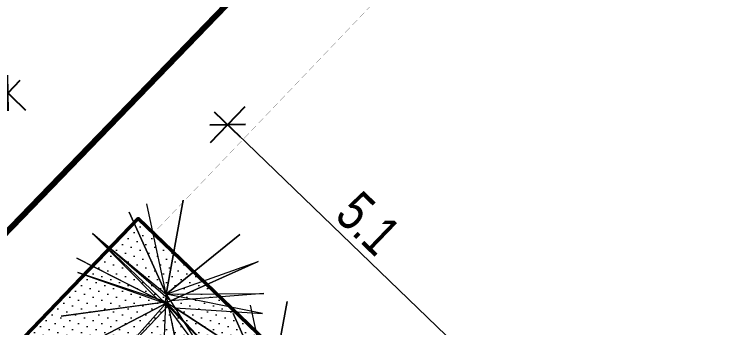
# Model space of a CAD drawing. Header units: metres. Extents: x 0 to 7617939, y 0 to 4642111.
# Drawn here: x 7616220.14 to 7616230.82, y 4641465.77 to 4641470.5 of the extents above; entities that cross this region are included whole.
import ezdxf

# ---------------------------------------------------------------- set-up
doc = ezdxf.new("R2010")
doc.units = ezdxf.units.M
doc.header["$MEASUREMENT"] = 0
doc.layers.get('0').update_dxf_attribs({"color": 1})
doc.layers.get('DEFPOINTS').update_dxf_attribs({"lineweight": 0})
for name, color, linetype, lineweight in [('drva', 114, 'Continuous', 13), ('hetch_zelenilo', 72, 'Continuous', 5), ('koti', 7, 'Continuous', 25), ('parcels_o — WF.WFI_GML_PARC', 1, 'Continuous', 0), ('Pecat', 7, 'Continuous', 25), ('U-3.1 REGULACIONA LINIJA', 84, 'Continuous', 80)]:
    doc.layers.add(name, color=color, linetype=linetype, lineweight=lineweight)
doc.styles.add('K1', font='', dxfattribs={"width": 0.8})
doc.styles.get('K1').set_extended_font_data('Zurich BlkEx BT')
doc.dimstyles.new('mir', dxfattribs={"dimscale": 0.5, "dimtxt": 1.8, "dimasz": 0.01, "dimexe": 0.5, "dimexo": 0.0625, "dimgap": 0.2, "dimtad": 1, "dimzin": 0, "dimdsep": 46, "dimtxsty": 'K1', "dimblk": 'A$C321216CB', "dimcen": 0.09, "dimse1": 1, "dimse2": 1, "dimclrd": 256, "dimclrt": 256, "dimaunit": 1, "dimadec": 3, "dimazin": 0, "dimtfac": 1, "dimtofl": 0, "dimtmove": 2, "dimatfit": 3, "dimldrblk": 'A$C321216CB', "dimfxl": 0.5, "dimfxlon": 1, "dimtolj": 1, "dimtzin": 0, "dimlwd": 25, "dimarcsym": 0})

# ---------------------------------------------------------------- blocks, each defined once
blk = doc.blocks.new('A$C321216CB')
for p, q in [((0, -75.27068100022552), (0, 75.27068100022916)), ((-38.06893737428254, -38.06893737428072), (38.0689373742789, 38.06893737428072)), ((-53.83760753984097, 1.818989403545856e-12), (53.83760753984097, 1.818989403545856e-12))]:
    blk.add_line(p, q)
blk = doc.blocks.new('*D95')
at = {"layer": 'DEFPOINTS', "color": 0, "linetype": 'Continuous', "lineweight": 25, "transparency": 16777216}
for p in [(7616223.488824899, 4641468.971690147), (7616223.356286365, 4641468.83402283), (7616227.179111835, 4641465.418884488)]:
    blk.add_point(p, dxfattribs=at)
at = {"layer": 'koti', "lineweight": 20, "transparency": 16777216}
blk.add_line((7616227.042971307, 4641465.284684973), (7616223.359888358, 4641468.830555029), dxfattribs=at)
at = {"layer": 'koti', "linetype": 'Continuous', "lineweight": 20, "transparency": 16777216, "xscale": 0.005000000000000001, "yscale": 0.005000000000000001, "zscale": 0.005000000000000001}
for p, rotation in [((7616223.356286365, 4641468.83402283), 136.0874016852455), ((7616227.0465733, 4641465.281217171), 316.0874016852455)]:
    blk.add_blockref('A$C321216CB', p, dxfattribs=dict(at, rotation=rotation))
at = {"layer": 'koti', "color": 0, "linetype": 'Continuous', "lineweight": 20, "transparency": 16777216, "insert": (7616225.478853932, 4641467.345779452), "char_height": 0.6, "attachment_point": 5, "rotation": 316.08740168524554, "style": 'K1'}
blk.add_mtext('\\A1;5.1', dxfattribs=at)
blk = doc.blocks.new('*D126')
at = {"layer": 'DEFPOINTS', "color": 0, "linetype": 'Continuous', "lineweight": 25, "transparency": 16777216}
for p in [(7616220.046743119, 4641469.31011594), (7616222.010000001, 4641467.42), (7616217.099999999, 4641462.32)]:
    blk.add_point(p, dxfattribs=at)
at = {"layer": 'koti', "lineweight": 20, "transparency": 16777216}
blk.add_line((7616215.140210919, 4641464.213717935), (7616220.043275317, 4641469.306513947), dxfattribs=at)
at = {"layer": 'koti', "linetype": 'Continuous', "lineweight": 20, "transparency": 16777216, "xscale": 0.005000000000000001, "yscale": 0.005000000000000001, "zscale": 0.005000000000000001}
for p, rotation in [((7616220.046743119, 4641469.31011594), 46.08740168783207), ((7616215.136743117, 4641464.21011594), 226.087401687832)]:
    blk.add_blockref('A$C321216CB', p, dxfattribs=dict(at, rotation=rotation))
at = {"layer": 'koti', "color": 0, "linetype": 'Continuous', "lineweight": 20, "transparency": 16777216, "insert": (7616217.303583666, 4641467.037540039), "char_height": 0.6, "attachment_point": 5, "rotation": 46.08740168783208, "style": 'K1'}
blk.add_mtext('\\A1;7.1', dxfattribs=at)
blk = doc.blocks.new('dr3')
at = {"layer": 'drva'}
for p, q in [((-0.5981486577338728, -0.5695273786508324), (-0.169347811066018, 5.380837321724471)), ((1.557676048204939, 5.093205524096902), (-0.5981486577338728, -0.5695273786508324)), ((-0.169347811066018, 5.380837321724471), (-0.5577607984132555, -0.009074911519519446)), ((-0.5577607984132555, -0.009074911519519446), (1.557676048204939, 5.093205524096902)), ((-0.353095647594273, -0.7783495988447839), (1.557676048204939, 5.093205524096902)), ((1.557676048204939, 5.093205524096902), (-0.07340309068058559, -0.3718130536667559)), ((-0.4054363016020943, -0.729804159829996), (-3.719340249993365, 4.901450992345417)), ((-3.719340249993365, 4.901450992345417), (-0.5176136461850547, -0.5391832910669336)), ((-0.5176136461850547, -0.5391832910669336), (-0.9369150203160643, 4.997328258220818)), ((-0.9369150203160643, 4.997328258220818), (-0.5981486577338728, -0.5695273786508324)), ((-0.07340309068058559, -0.3718130536667559), (3.572538791715942, 3.559163500947193)), ((3.572538791715942, 3.559163500947193), (-0.07340309068058559, -0.3718130536667559)), ((-0.07340309068058559, -0.3718130536667559), (3.572538791715942, 3.559163500947193)), ((3.572538791715942, 3.559163500947193), (-0.07340309068058559, -0.3718130536667559)), ((-0.4054363016020943, -0.729804159829996), (-4.87069106386889, 2.983899905692169)), ((-4.87069106386889, 2.983899905692169), (-0.4054363016020943, -0.729804159829996)), ((-0.07340309068058559, -0.3718130536667559), (4.436050721351421, 2.792145373940116)), ((-0.5981486577338728, -0.5695273786508324), (-6.213936041598572, 1.35398061666649)), ((-6.213936041598572, 1.35398061666649), (-0.6694538233650746, -0.7568255882148378)), ((-0.07340309068058559, -0.3718130536667559), (5.491456814841058, 0.8745942872874366)), ((5.491456814841058, 0.8745942872874366), (-0.07340309068058559, -0.3718130536667559)), ((-5.926097157358527, -2.57699882251552), (-0.07340309068058559, -0.3718130536667559)), ((-4.966640507337615, -3.727528897594198), (-0.07340309068058559, -0.3718130536667559)), ((-0.07340309068058559, -0.3718130536667559), (-3.239611924983365, -4.97393623854839)), ((-3.239611924983365, -4.97393623854839), (-0.529059545295695, -0.3880501049442273)), ((-0.529059545295695, -0.3880501049442273), (-2.855828320357887, -5.83683451599893)), ((-0.07340309068058559, -0.3718130536667559), (4.915779046361877, -3.056385151895142)), ((4.915779046361877, -3.056385151895142), (-0.07340309068058559, -0.3718130536667559)), ((-0.07340309068058559, -0.3718130536667559), (3.860377675955078, -4.686304440920253)), ((1.077947723194484, -6.124466313626499), (-0.07340309068058559, -0.3718130536667559)), ((-0.07340309068058559, -0.3718130536667559), (2.229298537070008, -5.74095725012296)), ((-0.6694538233650746, -0.7568255882148378), (-4.966640507337615, -3.727528897594198)), ((-2.855828320357887, -5.83683451599893), (-0.5176136461850547, -0.5391832910669336)), ((-0.5176136461850547, -0.5391832910669336), (-1.512588065711952, -6.028589047750415)), ((3.860377675955078, -4.686304440920253), (-0.4054363016020943, -0.729804159829996)), ((2.229298537070008, -5.74095725012296), (-0.353095647594273, -0.7783495988447839)), ((-0.353095647594273, -0.7783495988447839), (3.860377675955078, -4.686304440920253)), ((3.860377675955078, -4.686304440920253), (-0.353095647594273, -0.7783495988447839)), ((-1.512588065711952, -6.028589047750415), (-0.6353153963705154, -1.188559448240767)), ((-0.6353153963705154, -1.188559448240767), (1.077947723194484, -6.124466313626499))]:
    blk.add_line(p, q, dxfattribs=at)

msp = doc.modelspace()

# ---------------------------------------------------------------- hatches: boundary and pattern name
at = {"layer": 'hetch_zelenilo'}
h = msp.add_hatch(dxfattribs=at)
h.set_pattern_fill('DOTS', color=256, scale=2, angle=45)
h.set_pattern_definition([(45, (0, 0), (-0.04419417382415922, 0.1325825214724777), [0, -0.125])])
h.paths.add_polyline_path([(7616225.704127332, 4641463.872274023), (7616222.010000001, 4641467.42), (7616220.308816327, 4641465.652986408), (7616224.006977275, 4641462.092600082)])

# ---------------------------------------------------------------- linework, layer by layer
at = {"layer": 'parcels_o — WF.WFI_GML_PARC', "color": 3, "linetype": 'Continuous'}
msp.add_line((7616222.24, 4641467.2), (7616222.010000001, 4641467.42), dxfattribs=at)
at = {"layer": 'parcels_o — WF.WFI_GML_PARC', "color": 3, "linetype": 'Continuous', "const_width": 0.00233561973871076, "flags": 128}
msp.add_lwpolyline([(7616217.810000001, 4641418.449999999), (7616213.970000001, 4641424.550000001), (7616205.5, 4641438.11), (7616204.659999999, 4641440.12), (7616204.07, 4641442.11), (7616204.050000001, 4641444.170000001), (7616202.040000002, 4641444.33), (7616202.170000002, 4641445.480000001), (7616202.419999999, 4641446.38), (7616202.79, 4641447.220000001), (7616203.28, 4641448.01), (7616203.880000001, 4641448.720000001), (7616217.099999999, 4641462.32), (7616222.010000001, 4641467.42), (7616222.24, 4641467.2), (7616227.049999999, 4641472.230000001)], dxfattribs=at)
at = {"layer": 'Pecat', "color": 82, "lineweight": 50}
msp.add_lwpolyline([(7616235.809999999, 4641444.49), (7616236.67, 4641446.930000001), (7616240.429999999, 4641449.730000001), (7616222.010000001, 4641467.42), (7616217.099999999, 4641462.32), (7616217.300000001, 4641462.13)], close=True, dxfattribs=at)
at = {"layer": 'U-3.1 REGULACIONA LINIJA'}
msp.add_lwpolyline([(7616261.665954377, 4641510.266151464), (7616217.009999999, 4641464.100000001), (7616202.650000002, 4641448.98), (7616192.4, 4641438.57), (7616186.607041448, 4641432.303160031)], dxfattribs=at)

# ---------------------------------------------------------------- block references
at = {"layer": 'drva', "ltscale": 6, "xscale": 0.2521149630886751, "yscale": 0.252114962389842, "zscale": 0.2521149626830319, "rotation": 67.17827657664647}
for p in [(7616222.352701955, 4641466.336861274), (7616223.919476462, 4641464.809205431)]:
    msp.add_blockref('dr3', p, dxfattribs=at)

# ---------------------------------------------------------------- dimensions: what is measured, and where the dimension line sits
at = {"layer": 'koti', "linetype": 'Continuous', "lineweight": 20}
for p1, p2, distance, picture, middle in [((7616217.099999999, 4641462.32), (7616222.010000001, 4641467.42), 2.725236842868635, '*D126', (7616217.303583666, 4641467.037540039)), ((7616227.179111836, 4641465.418884489), (7616223.4888249, 4641468.971690148), 0.1910988064806999, '*D95', (7616225.478853932, 4641467.345779452))]:
    dim = msp.add_aligned_dim(p1=p1, p2=p2, distance=distance, dimstyle='mir', override={"dimtxt": 1.2, "dimdec": 1, "dimdsep": 0, "dimclrd": 256, "dimclrt": 0, "dimlwd": 20}, dxfattribs=at)
    dim.commit()
    dim.dimension.update_dxf_attribs({"geometry": picture, "text_midpoint": middle})

doc.saveas('drawing.dxf')
